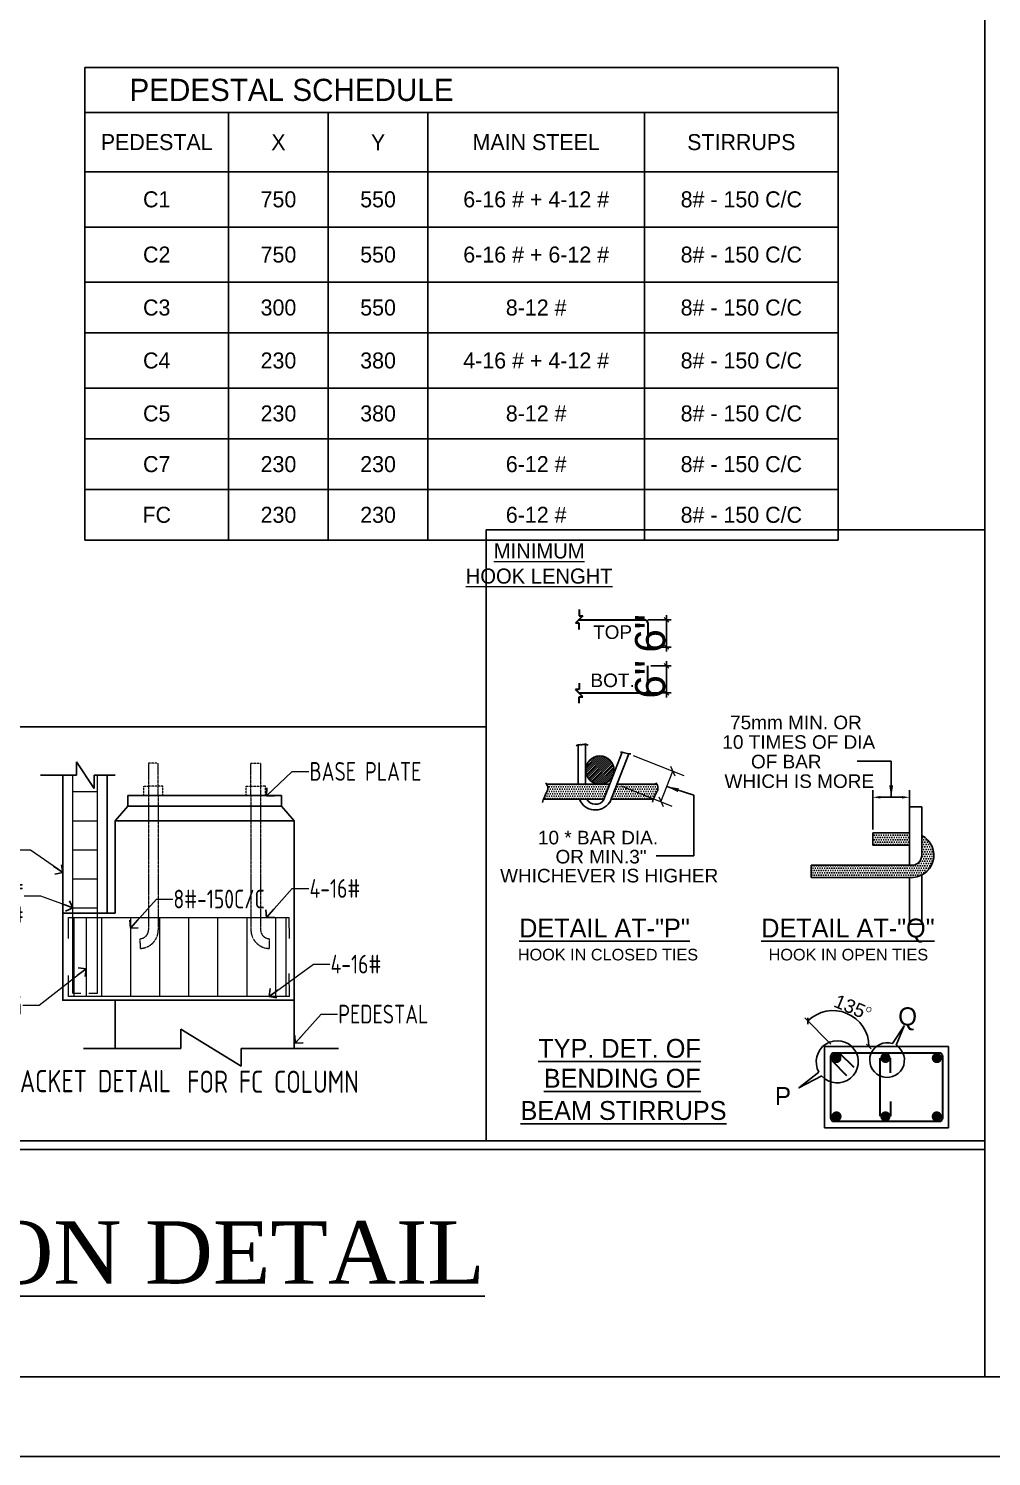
# Model space of a CAD drawing. Header units: millimetres. Extents: x 3470347 to 5996549, y -3470518 to 17149644.
# Drawn here: x 4626745 to 4654556, y 6766516 to 6807727 of the extents above; entities that cross this region are included whole.
import ezdxf

# ---------------------------------------------------------------- set-up
doc = ezdxf.new("R2010")
doc.units = ezdxf.units.MM
doc.header["$MEASUREMENT"] = 0
doc.header["$PDMODE"] = 35
doc.header["$PDSIZE"] = -5
for name, pattern in [('$AUDIT_BAD_LTYPE8', [0]), ('ACAD_ISO02W100', [15, 12, -3]), ('DASHED2', [0.375, 0.25, -0.125]), ('HIDDEN', [0.375, 0.25, -0.125])]:
    doc.linetypes.add(name, pattern=pattern)
doc.layers.get('0').update_dxf_attribs({"linetype": 'CONTINUOUS', "lineweight": 25})
doc.layers.get('DEFPOINTS').update_dxf_attribs({"linetype": 'CONTINUOUS', "lineweight": 25})
for name, color, linetype, lineweight in [('6 TEXT', 7, 'CONTINUOUS', 25), ('DIMENSION', 11, 'CONTINUOUS', 15), ('GB', 2, 'CONTINUOUS', 20), ('rDIMension', 1, 'CONTINUOUS', 18), ('rPCC DASH', 9, 'HIDDEN', 15), ('rRCC 1', 3, 'CONTINUOUS', 25), ('rRCC 2', 40, 'CONTINUOUS', 15), ('SHEET', 7, 'CONTINUOUS', 15)]:
    doc.layers.add(name, color=color, linetype=linetype, lineweight=lineweight)
doc.layers.add('GF-COL', color=12, linetype='CONTINUOUS')
doc.layers.add('see level', color=2, linetype='CONTINUOUS')
doc.styles.add('Arial', font='arial.ttf', dxfattribs={"height": 0.2})
doc.styles.add('DIM', font='geniso.shx', dxfattribs={"width": 0.85})
doc.styles.get("Standard").update_dxf_attribs({"font": ''})
doc.styles.add('style1', font='arial.ttf', dxfattribs={"height": 8})
doc.styles.add('style2', font='arial.ttf', dxfattribs={"height": 20})
doc.styles.get('Standard').set_extended_font_data('AR CENA')
doc.dimstyles.new('DSC2', dxfattribs={"dimtxt": 8, "dimasz": 3, "dimexe": 3, "dimexo": 2, "dimgap": 0.5, "dimtad": 1, "dimdec": 1, "dimzin": 3, "dimdsep": 46, "dimlunit": 4, "dimtxsty": 'style2', "dimblk": 'OBLIQUE', "dimcen": 1, "dimclrd": 45, "dimclre": 8, "dimclrt": 7, "dimadec": 0, "dimazin": 0, "dimtfac": 1, "dimtdec": 1, "dimtix": 1, "dimtmove": 1, "dimatfit": 3, "dimldrblk": 'OBLIQUE', "dimfxl": 1, "dimtolj": 1, "dimtzin": 0, "dimlwd": -1, "dimlwe": -1, "dimarcsym": 0})
doc.dimstyles.new('ST-150', dxfattribs={"dimscale": 75, "dimtxt": 3, "dimasz": 2, "dimexe": 0.18, "dimexo": 0.0625, "dimgap": 0.2, "dimtad": 0, "dimdec": 0, "dimlfac": 2, "dimzin": 0, "dimdsep": 46, "dimtxsty": 'DIM', "dimblk": 'OPEN90', "dimcen": 0.09, "dimclrd": 256, "dimclrt": 7, "dimadec": 0, "dimazin": 0, "dimtfac": 1, "dimtdec": 0, "dimtofl": 0, "dimtmove": 0, "dimatfit": 3, "dimldrblk": 'OPEN90', "dimfxl": 1, "dimtolj": 1, "dimtzin": 0, "dimlwd": -1, "dimarcsym": 0})
doc.dimstyles.get("Standard").update_dxf_attribs({"dimtxt": 0.18, "dimasz": 0.18, "dimexe": 0.18, "dimexo": 0.0625, "dimgap": 0.09, "dimtad": 0, "dimtih": 1, "dimtoh": 1, "dimdec": 4, "dimzin": 0, "dimdsep": 46, "dimtxsty": 'Standard', "dimcen": 0.09, "dimadec": 0, "dimazin": 0, "dimtfac": 1, "dimtdec": 4, "dimtofl": 0, "dimtmove": 2, "dimatfit": 3, "dimfxl": 1, "dimtolj": 1, "dimtzin": 0, "dimarcsym": 0})

# ---------------------------------------------------------------- blocks, each defined once
blk = doc.blocks.new('*T1237')
at = {"layer": 'see level', "color": 0, "linetype": 'ByBlock', "lineweight": -2}
for p, q in [((0, 0), (21759, 0)), ((0, 0), (0, -3012)), ((21759, 0), (21759, -13646)), ((0, -1302), (21759, -1302)), ((4155, -1302), (4155, -3012)), ((7032, -1302), (7032, -3012)), ((9908, -1302), (9908, -3012)), ((16165, -1302), (16165, -3012)), ((0, -3012), (21759, -3012)), ((0, -3012), (0, -13646)), ((4155, -3012), (4155, -13646)), ((7032, -3012), (7032, -13646)), ((9908, -3012), (9908, -13646)), ((16165, -3012), (16165, -13646)), ((0, -4606), (21759, -4606)), ((0, -6200), (21759, -6200)), ((0, -7663), (21759, -7663)), ((0, -9256), (21759, -9256)), ((0, -10720), (21759, -10720)), ((0, -12183), (21759, -12183)), ((0, -13646), (21759, -13646))]:
    blk.add_line(p, q, dxfattribs=at)
at = {"layer": 'see level', "color": 0, "linetype": 'ByBlock'}
for s, insert, char_height, width, attachment_point in [('     PEDESTAL SCHEDULE', (103, -651), 639.33, 21552.82, 4), ('PEDESTAL', (2077, -2157), 462.5, 3948.43, 5), ('X', (5593, -2157), 463, 2670.88, 5), ('Y', (8470, -2157), 463, 2670.88, 5), ('MAIN STEEL', (13037, -2157), 462.5, 6050.21, 5), ('STIRRUPS', (18962, -2157), 462.5, 5388.03, 5), ('C1', (2077, -3809), 462.5, 3948.43, 5), ('750', (5593, -3809), 462.5, 2670.88, 5), ('550', (8470, -3809), 462.5, 2670.88, 5), ('6-16 # + 4-12 #', (13037, -3809), 462.52, 6050.21, 5), ('8# - 150 C/C', (18962, -3809), 462.52, 5388.03, 5), ('C2', (2077, -5403), 462.5, 3948.43, 5), ('750', (5593, -5403), 462.5, 2670.88, 5), ('550', (8470, -5403), 462.5, 2670.88, 5), ('6-16 # + 6-12 #', (13037, -5403), 462.52, 6050.21, 5), ('8# - 150 C/C', (18962, -5403), 462.52, 5388.03, 5), ('C3', (2077, -6931), 462.5, 3948.43, 5), ('300', (5593, -6931), 462.5, 2670.88, 5), ('550', (8470, -6931), 462.5, 2670.88, 5), ('8-12 #', (13037, -6931), 462.5, 6050.21, 5), ('8# - 150 C/C', (18962, -6931), 462.52, 5388.03, 5), ('C4', (2077, -8460), 462.5, 3948.43, 5), ('230', (5593, -8460), 462.5, 2670.88, 5), ('380', (8470, -8460), 462.5, 2670.88, 5), ('4-16 # + 4-12 #', (13037, -8460), 462.52, 6050.21, 5), ('8# - 150 C/C', (18962, -8460), 462.52, 5388.03, 5), ('C5', (2077, -9988), 462.5, 3948.43, 5), ('230', (5593, -9988), 462.5, 2670.88, 5), ('380', (8470, -9988), 462.5, 2670.88, 5), ('8-12 #', (13037, -9988), 462.5, 6050.21, 5), ('8# - 150 C/C', (18962, -9988), 462.52, 5388.03, 5), ('C7', (2077, -11451), 462.5, 3948.43, 5), ('230', (5593, -11451), 462.5, 2670.88, 5), ('230', (8470, -11451), 462.5, 2670.88, 5), ('6-12 #', (13037, -11451), 462.5, 6050.21, 5), ('8# - 150 C/C', (18962, -11451), 462.52, 5388.03, 5), ('FC', (2077, -12914), 462.5, 3948.43, 5), ('230', (5593, -12914), 462.5, 2670.88, 5), ('230', (8470, -12914), 462.5, 2670.88, 5), ('6-12 #', (13037, -12914), 462.5, 6050.21, 5), ('8# - 150 C/C', (18962, -12914), 462.52, 5388.03, 5)]:
    blk.add_mtext(s, dxfattribs=dict(at, insert=insert, char_height=char_height, width=width, attachment_point=attachment_point))
blk = doc.blocks.new('_Oblique')
at = {"color": 0, "linetype": 'ACAD_ISO02W100', "lineweight": -2}
blk.add_line((-0.5, -0.5), (0.5, 0.5), dxfattribs=at)
blk = doc.blocks.new('*D515')
at = {"color": 8, "ltscale": 0.5}
for p, q in [((344277.72, 142366.13), (344293.1, 142366.13)), ((344279.72, 142348.13), (344293.1, 142348.13))]:
    blk.add_line(p, q, dxfattribs=at)
at = {"color": 45, "ltscale": 0.5}
for p, q in [((344290.1, 142366.13), (344290.1, 142369.13)), ((344290.1, 142348.13), (344290.1, 142366.13)), ((344290.1, 142348.13), (344290.1, 142345.13))]:
    blk.add_line(p, q, dxfattribs=at)
at = {"layer": 'DEFPOINTS', "color": 0}
for p in [(344275.72, 142366.13), (344290.1, 142366.13), (344277.72, 142348.13)]:
    blk.add_point(p, dxfattribs=at)
at = {"color": 45, "xscale": 3, "yscale": 3, "zscale": 3}
for p, rotation in [((344290.1, 142366.13), 270), ((344290.1, 142348.13), 90)]:
    blk.add_blockref('_Oblique', p, dxfattribs=dict(at, rotation=rotation))
at = {"color": 7, "insert": (344279.39, 142357.13), "char_height": 20, "attachment_point": 5, "rotation": 90, "style": 'style2'}
blk.add_mtext('\\A1;6"', dxfattribs=at)
blk = doc.blocks.new('*D516')
at = {"color": 8, "ltscale": 0.5}
for p, q in [((344279.72, 142335.67), (344293.1, 142335.67)), ((344277.72, 142317.67), (344293.1, 142317.67))]:
    blk.add_line(p, q, dxfattribs=at)
at = {"color": 45, "ltscale": 0.5}
for p, q in [((344290.1, 142335.67), (344290.1, 142338.67)), ((344290.1, 142335.67), (344290.1, 142317.67)), ((344290.1, 142317.67), (344290.1, 142314.67))]:
    blk.add_line(p, q, dxfattribs=at)
at = {"layer": 'DEFPOINTS', "color": 0}
for p in [(344277.72, 142335.67), (344275.72, 142317.67), (344290.1, 142317.67)]:
    blk.add_point(p, dxfattribs=at)
at = {"color": 45, "xscale": 3, "yscale": 3, "zscale": 3}
for p, rotation in [((344290.1, 142335.67), 270), ((344290.1, 142317.67), 90)]:
    blk.add_blockref('_Oblique', p, dxfattribs=dict(at, rotation=rotation))
at = {"color": 7, "insert": (344279.39, 142326.67), "char_height": 20, "attachment_point": 5, "rotation": 90, "style": 'style2'}
blk.add_mtext('\\A1;6"', dxfattribs=at)
blk = doc.blocks.new('_Open90')
at = {"color": 0, "linetype": 'ByBlock', "lineweight": -2}
for p, q in [((0, 0), (-1, 0)), ((-0.5, 0.5), (0, 0)), ((0, 0), (-0.5, -0.5))]:
    blk.add_line(p, q, dxfattribs=at)
blk = doc.blocks.new('T')
at = {"ltscale": 0.25}
h = blk.add_hatch(dxfattribs=at)
h.set_pattern_fill('DOTS', color=256, scale=25, style=0)
h.set_pattern_definition([(0, (364628.7036, 134455.7945), (0.78125, 1.5625), [0, -1.5625])])
h.paths.add_polyline_path([(344212.47, 142257.22), (344211.86, 142255.65), (344211.51, 142252.5), (344210.21, 142251.09), (344210.2, 142251.07), (344209.84, 142250.38), (344208.66, 142247.3), (344248.66, 142247.3), (344252.48, 142257.22)])
h.paths.add_polyline_path([(344281.43, 142247.3), (344281.46, 142247.36), (344282.39, 142250.37), (344283.03, 142251.06), (344284.47, 142254.82), (344284.46, 142255.14), (344284.33, 142255.82), (344284.07, 142256.56), (344283.74, 142257.22), (344257.22, 142257.22), (344253.29, 142247.3)])
h = blk.add_hatch(dxfattribs=at)
h.set_pattern_fill('DOTS', color=256, scale=25, style=0)
h.set_pattern_definition([(0, (364124.6097, 150003.4347), (0.78125, -1.5625), [0, -1.5625])])
h.paths.add_polyline_path([(344386.07, 142203.55), (344386.07, 142195.51), (344451.3, 142195.51), (344451.3, 142195.53, 0.82457), (344459.33, 142223.37), (344459.33, 142210.23, -0.445547), (344451.9, 142203.55)])
h.paths.add_polyline_path([(344451.3, 142216.94), (344451.3, 142224.98), (344426.8, 142224.98), (344426.8, 142216.94)])
at = {"layer": 'GF-COL'}
h = blk.add_hatch(dxfattribs=at)
h.set_pattern_fill('ANSI31', color=6, scale=7.5, style=0)
h.set_pattern_definition([(45, (220759.7722, 92928.574), (-0.6629126074, 0.6629126074), [])])
h.paths.add_polyline_path([(344236.71, 142264.79, 0.906986), (344255.3, 142266.61, 0.906986), (344236.71, 142268.43)])
at = {"color": 2, "linetype": '$AUDIT_BAD_LTYPE8', "lineweight": 30}
for p, q in [((344232.3, 142372.9), (344232.3, 142368.7)), ((344234.7, 142368.7), (344229.9, 142363.9)), ((344232.3, 142363.9), (344229.9, 142363.9)), ((344232.13, 142366.13), (344275.72, 142366.13)), ((344232.3, 142368.7), (344234.7, 142368.7)), ((344232.3, 142359.7), (344232.3, 142363.9)), ((344277.72, 142364.13), (344277.72, 142348.13)), ((344277.72, 142319.67), (344277.72, 142335.67)), ((344232.3, 142324.1), (344232.3, 142319.9)), ((344232.3, 142319.9), (344229.9, 142319.9)), ((344234.7, 142315.1), (344229.9, 142319.9)), ((344232.13, 142317.67), (344275.72, 142317.67)), ((344232.3, 142310.9), (344232.3, 142315.1)), ((344232.3, 142315.1), (344234.7, 142315.1))]:
    blk.add_line(p, q, dxfattribs=at)
at = {"color": 30, "linetype": 'Continuous', "ltscale": 0.25}
for p, q in [((344426.8, 142227.36), (344426.8, 142253.28)), ((344451.3, 142242.32), (344451.3, 142253.28))]:
    blk.add_line(p, q, dxfattribs=at)
at = {"color": 30, "ltscale": 0.25}
blk.add_line((344431.8, 142248.6), (344446.3, 142248.6), dxfattribs=at)
at = {"color": 8, "linetype": 'Continuous', "ltscale": 0.25}
blk.add_line((344399.13, 142085), (344381.74, 142102.59), dxfattribs=at)
at = {"color": 0}
for p, q in [((344394.91, 142083.57), (344477.15, 142083.57)), ((344394.91, 142029.57), (344394.91, 142083.57)), ((344477.15, 142083.57), (344477.15, 142029.57)), ((344477.15, 142029.57), (344394.91, 142029.57))]:
    blk.add_line(p, q, dxfattribs=at)
at = {"color": 2, "lineweight": 30}
for p, q in [((344414.42, 142069.54), (344404.67, 142079.4)), ((344409.72, 142064.11), (344399.97, 142073.97)), ((344431.85, 142037.45), (344431.85, 142075.69)), ((344438.66, 142066.13), (344438.66, 142075.69)), ((344438.66, 142047.01), (344438.66, 142037.45))]:
    blk.add_line(p, q, dxfattribs=at)
at = {"color": 0}
for points in [[(344442.27, 142084.34), (344447.64, 142097.2), (344439.94, 142085.42)], [(344391.19, 142066.49), (344377.89, 142056.06), (344393.02, 142063.98)]]:
    blk.add_lwpolyline(points, dxfattribs=at)
at = {"color": 2, "lineweight": 30}
blk.add_lwpolyline([(344401.4, 142079.4), (344470.66, 142079.4, -0.414214), (344472.98, 142077.09), (344472.98, 142036.06, -0.414214), (344470.66, 142033.75), (344401.4, 142033.75, -0.414214), (344399.09, 142036.06), (344399.09, 142077.09, -0.414214)], format="xyb", close=True, dxfattribs=at)
at = {"color": 2, "lineweight": 30, "const_width": 3.37}
for points in [[(344402.73, 142077.53, -1), (344402.73, 142074.17, -1)], [(344435.25, 142077.68, -1), (344435.25, 142074.31, -1)], [(344469.33, 142077.53, 1), (344469.33, 142074.17, 1)], [(344402.8, 142035.53, 1), (344402.8, 142038.89, 1)], [(344435.25, 142035.51, 1), (344435.25, 142038.88, 1)], [(344469.26, 142035.53, -1), (344469.26, 142038.89, -1)]]:
    blk.add_lwpolyline(points, format="xyb", close=True, dxfattribs=at)
at = {"color": 2, "linetype": '$AUDIT_BAD_LTYPE8', "lineweight": 30}
for centre, start, end in [((344275.72, 142364.13), 0, 90), ((344275.72, 142319.67), 270, 0)]:
    blk.add_arc(centre, 2, start, end, dxfattribs=at)
at = {"color": 45, "ltscale": 0.25}
blk.add_arc((344400.54, 142083.57), 23.74, 0, 134.67372, dxfattribs=at)
at = {"color": 0}
for centre, radius, start, end in [((344403.32, 142073.39), 13.96, 222.40884, 209.60771), ((344436.32, 142074.5), 11.5, 71.64191, 58.84078)]:
    blk.add_arc(centre, radius, start, end, dxfattribs=at)
at = {"color": 30, "ltscale": 0.25}
for points in [[(344431.8, 142249.44), (344431.8, 142247.77), (344426.8, 142248.6)], [(344446.3, 142249.44), (344446.3, 142247.77), (344451.3, 142248.6)]]:
    blk.add_solid(points, dxfattribs=at)
at = {"layer": 'DIMENSION', "color": 7, "lineweight": 9}
for p, q in [((344267.99, 142276.28), (344301.64, 142262.96)), ((344286.42, 142245.67), (344294.4, 142265.83)), ((344260.01, 142256.12), (344293.66, 142242.8))]:
    blk.add_line(p, q, dxfattribs=at)
at = {"layer": 'GF-COL', "color": 5}
for p, q in [((344231.63, 142283.29), (344231.63, 142257.22)), ((344236.51, 142283.7), (344236.51, 142257.22)), ((344248.41, 142246.63), (344260.66, 142278.48)), ((344252.46, 142245.21), (344265.2, 142277.39)), ((344426.8, 142216.94), (344426.8, 142224.98)), ((344426.8, 142224.98), (344451.3, 142224.98)), ((344426.8, 142216.94), (344451.3, 142216.94)), ((344386.07, 142195.51), (344386.07, 142203.55)), ((344386.07, 142203.55), (344452.3, 142203.55)), ((344386.07, 142195.51), (344452.3, 142195.51))]:
    blk.add_line(p, q, dxfattribs=at)
at = {"layer": 'GF-COL', "color": 3}
for p, q in [((344210.68, 142257.22), (344252.48, 142257.22)), ((344257.22, 142257.22), (344283.74, 142257.22)), ((344208.55, 142247.3), (344248.66, 142247.3)), ((344253.29, 142247.3), (344281.49, 142247.3)), ((344451.3, 142242.32), (344459.33, 142242.32)), ((344451.3, 142203.55), (344451.3, 142242.32)), ((344459.33, 142210.23), (344459.33, 142242.32)), ((344451.3, 142164.64), (344451.3, 142195.53)), ((344459.33, 142164.64), (344459.33, 142197.09)), ((344451.3, 142164.64), (344459.33, 142164.64))]:
    blk.add_line(p, q, dxfattribs=at)
at = {"layer": 'GF-COL', "color": 5}
for points in [[(344230.17, 142282.78), (344230.95, 142283.09), (344231.62, 142283.28), (344232.19, 142283.39), (344232.68, 142283.44), (344233.12, 142283.45), (344233.52, 142283.44), (344233.9, 142283.43), (344234.29, 142283.45), (344234.7, 142283.51), (344235.14, 142283.59), (344235.6, 142283.66), (344236.08, 142283.71), (344236.58, 142283.69), (344237.09, 142283.59), (344237.62, 142283.38), (344238.16, 142283.03)], [(344259.62, 142278.57), (344260.55, 142278.5), (344261.4, 142278.33), (344262.23, 142278.09), (344263.1, 142277.83), (344264.06, 142277.58), (344265.16, 142277.39), (344266.47, 142277.3)]]:
    blk.add_lwpolyline(points, dxfattribs=at)
at = {"layer": 'GF-COL', "color": 3}
for points in [[(344210.11, 142258.1), (344210.68, 142257.22), (344211.09, 142256.42), (344211.35, 142255.68), (344211.48, 142255), (344211.5, 142254.38), (344211.43, 142253.79), (344211.28, 142253.24), (344211.07, 142252.72), (344210.82, 142252.22), (344210.53, 142251.68), (344210.2, 142251.07), (344209.82, 142250.33), (344209.39, 142249.42), (344208.92, 142248.29), (344208.4, 142246.88), (344207.83, 142245.15)], [(344283.09, 142258.24), (344283.66, 142257.36), (344284.07, 142256.56), (344284.33, 142255.82), (344284.46, 142255.14), (344284.48, 142254.52), (344284.41, 142253.93), (344284.26, 142253.38), (344284.06, 142252.86), (344283.81, 142252.36), (344283.51, 142251.82), (344283.18, 142251.21), (344282.8, 142250.47), (344282.37, 142249.56), (344281.9, 142248.43), (344281.38, 142247.02), (344280.82, 142245.29)]]:
    blk.add_lwpolyline(points, dxfattribs=at)
blk.add_circle((344245.92, 142266.61), 9.38, dxfattribs=at)
at = {"layer": 'GF-COL', "color": 5}
for centre, radius, start, end in [((344242.9, 142251.58), 11.38, 202.10689, 325.99255), ((344243.07, 142250.58), 6.64, 209.65943, 323.49375), ((344452.61, 142210.23), 14.76, 263.92748, 62.91109), ((344452.61, 142210.23), 6.72, 263.92748, 0)]:
    blk.add_arc(centre, radius, start, end, dxfattribs=at)
at = {"color": 45, "ltscale": 0.25, "xscale": 3, "yscale": 3, "zscale": 3}
for p, rotation in [((344383.85, 142100.46), 224.6737227689025), ((344424.28, 142083.57), 269.9999999999971)]:
    blk.add_blockref('_Oblique', p, dxfattribs=dict(at, rotation=rotation))
at = {"layer": 'DIMENSION', "color": 7, "lineweight": 9, "xscale": 5, "yscale": 5, "zscale": 5}
for p, rotation in [((344294.4, 142265.83), 68.40519299391956), ((344286.42, 142245.67), 248.4051929939196)]:
    blk.add_blockref('_Oblique', p, dxfattribs=dict(at, rotation=rotation))
at = {"color": 72, "linetype": '$AUDIT_BAD_LTYPE8', "lineweight": 18, "insert": (344254.38, 142416.78, -4252.9), "char_height": 10, "attachment_point": 3}
blk.add_mtext('\\pxqc;{\\LMINIMUM \\PHOOK LENGHT}', dxfattribs=at)
at = {"color": 7, "ltscale": 0.25, "attachment_point": 5, "rotation": 337.33686, "style": 'style2'}
for s, insert, char_height in [('\\A1;135', (344411.65, 142110.19), 9), ('\\A1;O', (344424.25, 142107.99), 3.5)]:
    blk.add_mtext(s, dxfattribs=dict(at, insert=insert, char_height=char_height))
at = {"layer": '6 TEXT', "color": 72, "style": 'style1'}
for s, height, p in [('75mm MIN. OR', 9, (344332.26, 142293.66)), ('10 TIMES OF DIA', 9, (344327.15, 142280.69)), ('OF BAR', 9, (344346.11, 142267.73)), ('WHICH IS MORE', 9, (344328.53, 142254.77)), ('10 * BAR DIA.', 9, (344204.9, 142217.4)), ('OR MIN.3"', 9, (344216.55, 142204.77)), ('WHICHEVER IS HIGHER', 9, (344179.82, 142192.19)), ('HOOK IN CLOSED TIES', 7.695, (344191.61, 142140.52)), ('HOOK IN OPEN TIES', 7.695, (344357.83, 142140.52))]:
    blk.add_text(s, height=height, dxfattribs=at).set_placement(p)
at = {"layer": '6 TEXT', "color": 8}
for s, p in [('%%UDETAIL AT-"P"', (344192.46, 142155.73)), ('%%UDETAIL AT-"Q"', (344352.91, 142155.73)), ('%%UTYP. DET. OF', (344205.13, 142076.05)), ('%%UBENDING OF', (344208.76, 142056.24)), ('%%UBEAM STIRRUPS', (344193.34, 142034.88))]:
    blk.add_text(s, height=12.5, dxfattribs=at).set_placement(p)
at = {"layer": '6 TEXT', "color": 4}
for s, p in [('Q', (344443.7, 142097.46)), ('P', (344361.98, 142044.68))]:
    blk.add_text(s, height=12, dxfattribs=at).set_placement(p)
at = {"layer": '6 TEXT', "color": 72, "char_height": 9, "attachment_point": 8, "style": 'style1'}
for s, insert in [('TOP', (344254.38, 142353.36, 4497.41)), ('BOT.', (344254.38, 142321.44, 4497.41))]:
    blk.add_mtext(s, dxfattribs=dict(at, insert=insert))
at = {"ltscale": 0.5}
for base, p1, p2, angle, picture, middle in [((344290.1, 142366.13), (344277.72, 142348.13), (344275.72, 142366.13), 90, '*D515', (344279.39, 142357.13)), ((344290.1, 142317.67), (344277.72, 142335.67), (344275.72, 142317.67), 270, '*D516', (344279.39, 142326.67))]:
    dim = blk.add_linear_dim(base=base, p1=p1, p2=p2, angle=angle, text='6"', dimstyle='DSC2', dxfattribs=at)
    dim.commit()
    dim.dimension.update_dxf_attribs({"geometry": picture, "text_midpoint": middle})
at = {"color": 30, "linetype": '$AUDIT_BAD_LTYPE8'}
for points in [[(344439.05, 142248.6), (344439.05, 142272.41), (344416.41, 142272.41)], [(344290.41, 142255.75), (344308.26, 142249.89), (344308.26, 142209.79), (344283.36, 142209.79)]]:
    blk.add_leader(points, dimstyle='Standard', override={"dimasz": 8, "dimgap": 0.75}, dxfattribs=at)
blk = doc.blocks.new('BTR')
at = {"layer": 'GB', "color": 2, "linetype": 'ByBlock'}
for p, q in [((19000, -1364320), (19000, -1361407)), ((19330, -1364320), (19330, -1361407)), ((19000, -1361626), (19330, -1361626)), ((19000, -1362015), (19330, -1362015)), ((19000, -1362403), (19330, -1362403)), ((19000, -1362792), (19330, -1362792)), ((19000, -1363181), (19330, -1363181)), ((19000, -1364320), (19110, -1364320)), ((19217, -1364320), (19330, -1364320))]:
    blk.add_line(p, q, dxfattribs=at)
at = {"layer": 'GB', "color": 1, "linetype": 'ByBlock'}
for p, q in [((18942, -1363310), (21897, -1363310)), ((18945, -1363591), (18942, -1363310)), ((19015, -1363310), (19015, -1364366)), ((19180, -1363310), (19180, -1364366)), ((19384, -1363310), (19384, -1364366)), ((19772, -1363310), (19772, -1364366)), ((20161, -1363310), (20161, -1364366)), ((20550, -1363310), (20550, -1364366)), ((20939, -1363310), (20939, -1364366)), ((21328, -1363310), (21328, -1364366)), ((21716, -1363310), (21716, -1364366)), ((21853, -1363310), (21853, -1364366)), ((21900, -1363591), (21897, -1363310)), ((18945, -1364366), (18942, -1364085)), ((21900, -1364366), (21897, -1364057)), ((21900, -1364366), (18945, -1364366))]:
    blk.add_line(p, q, dxfattribs=at)
at = {"layer": 'rPCC DASH'}
for p, q in [((20145, -1361246), (20015, -1361246)), ((21385, -1361246), (21515, -1361246)), ((19951, -1361680), (19951, -1361551)), ((19951, -1361551), (20015, -1361551)), ((20145, -1361551), (20015, -1361551)), ((20208, -1361551), (20145, -1361551)), ((20208, -1361680), (20208, -1361551)), ((21321, -1361680), (21321, -1361551)), ((21321, -1361551), (21385, -1361551)), ((21385, -1361551), (21515, -1361551)), ((21578, -1361551), (21515, -1361551)), ((21578, -1361680), (21578, -1361551))]:
    blk.add_line(p, q, dxfattribs=at)
at = {"layer": 'rPCC DASH', "linetype": 'DASHED2', "ltscale": 0.35}
for p, q in [((20015, -1361246), (20015, -1361680)), ((20145, -1361680), (20145, -1361246)), ((21385, -1361680), (21385, -1361246)), ((21515, -1361246), (21515, -1361680)), ((20015, -1361680), (20015, -1363474)), ((20145, -1361680), (20145, -1363474)), ((21385, -1361680), (21385, -1363474)), ((21515, -1361680), (21515, -1363474)), ((19899, -1363593), (19902, -1363722)), ((21631, -1363593), (21628, -1363722))]:
    blk.add_line(p, q, dxfattribs=at)
for centre, radius, start, end in [((19896, -1363474), 119, 271.3206, 0), ((19896, -1363474), 249, 271.3206, 0), ((21634, -1363474), 249, 180, 268.6794), ((21634, -1363474), 119, 180, 268.6794)]:
    blk.add_arc(centre, radius, start, end, dxfattribs=at)
at = {"layer": 'rRCC 1'}
for p, q in [((19285, -1361586), (19050, -1361228)), ((19050, -1361407), (19050, -1361228)), ((18569, -1361407), (19050, -1361407)), ((18867, -1363250), (18867, -1361407)), ((19285, -1361407), (19566, -1361407)), ((19285, -1361586), (19285, -1361407)), ((19463, -1363250), (19463, -1361407)), ((19566, -1363250), (19566, -1362017)), ((19566, -1362017), (21964, -1362017)), ((21964, -1363250), (21964, -1362017)), ((19463, -1363250), (19566, -1363250)), ((21964, -1365062), (21964, -1363250)), ((19463, -1364416), (21964, -1364416)), ((19566, -1364416), (19566, -1365062)), ((21256, -1365297), (20448, -1364802)), ((20448, -1365062), (20448, -1364802)), ((19145, -1365062), (20448, -1365062)), ((21256, -1365062), (22558, -1365062)), ((21256, -1365297), (21256, -1365062))]:
    blk.add_line(p, q, dxfattribs=at)
at = {"layer": 'rRCC 1', "color": 0}
for p, q in [((19566, -1362017), (19737, -1361820)), ((21792, -1361820), (21964, -1362017))]:
    blk.add_line(p, q, dxfattribs=at)
blk.add_lwpolyline([(19737, -1361680), (21792, -1361680), (21792, -1361820), (19737, -1361820)], close=True, dxfattribs=at)
at = {"layer": 'rRCC 1'}
blk.add_lwpolyline([(19463, -1364416), (18867, -1364416), (18867, -1363250), (19463, -1363250)], dxfattribs=at)
at = {"layer": 'rDIMension', "color": 7, "char_height": 250, "attachment_point": 6, "style": 'DIM'}
for s, insert in [('\\A1;FC 230X230', (18207, -1362411)), ('\\A1;3-8# RING', (18320, -1364486))]:
    blk.add_mtext(s, dxfattribs=dict(at, insert=insert))
at = {"layer": 'rDIMension', "color": 7, "insert": (18342, -1363022), "char_height": 220, "attachment_point": 6, "line_spacing_factor": 0.681818, "style": 'DIM'}
blk.add_mtext('\\A1;VERTICAL\\PREINFORCEMENT\\P6-12#', dxfattribs=at)
at = {"layer": 'rRCC 2', "color": 7, "attachment_point": 4, "style": 'DIM'}
for s, insert, char_height in [('\\A1;BASE PLATE', (22169, -1361356), 250), ('\\A1;4-16#', (22169, -1362921), 250), ('\\A1;8#-150C/C', (20348, -1363063), 250), ('\\A1;4-16#', (22451, -1363933), 250), ('\\A1;PEDESTAL ', (22554, -1364602), 250), ('\\A1;BRACKET DETAIL', (17912, -1365498), 297.65), ('\\A1;FOR FC COLUMN ', (20532, -1365506), 297.65)]:
    blk.add_mtext(s, dxfattribs=dict(at, insert=insert, char_height=char_height))
at = {"layer": 'rRCC 2', "annotation_type": 0, "has_hookline": 1, "hookline_direction": 0}
for points in [[(21593, -1361681), (21939, -1361356), (22159, -1361356)], [(19772, -1363453), (20119, -1363063), (20339, -1363063)], [(21593, -1363311), (21939, -1362921), (22159, -1362921)], [(21627, -1364366), (22222, -1363933), (22441, -1363933)], [(21978, -1364992), (22325, -1364602), (22544, -1364602)]]:
    blk.add_leader(points, dimstyle='ST-150', dxfattribs=at)
at = {"layer": 'rRCC 2', "annotation_type": 0, "has_hookline": 1, "hookline_direction": 0, "horizontal_direction": (-1, 0, 0)}
for points in [[(18867, -1362709), (18436, -1362411), (18216, -1362411)], [(19000, -1363181), (18571, -1363022), (18352, -1363022)], [(19180, -1363995), (18549, -1364486), (18330, -1364486)]]:
    blk.add_leader(points, dimstyle='ST-150', dxfattribs=at)

msp = doc.modelspace()

# ---------------------------------------------------------------- linework, layer by layer
at = {"lineweight": 25}
for p, q in [((4571625.49, 6775628.95, 0), (4654362.87, 6775628.95, 0)), ((4571625.49, 6775374.11, 0), (4654362.87, 6775374.11, 0))]:
    msp.add_line(p, q, dxfattribs=at)
at = {"color": 192, "lineweight": 25, "elevation": 0}
msp.add_lwpolyline([(4569321.82, 6766516.02), (4690264.21, 6766516.02), (4690264.21, 6852030.93), (4569321.82, 6852030.93)], close=True, dxfattribs=at)
at = {"lineweight": 25, "elevation": 0}
for points in [[(4674982.55, 6768815.37), (4654362.87, 6768815.37), (4654362.87, 6849731.58), (4674982.55, 6849731.58)], [(4639965.09, 6775628.95), (4654362.87, 6775628.95), (4654362.87, 6793257.31), (4639965.09, 6793257.31)], [(4619968.18, 6775628.95), (4639965.09, 6775628.95), (4639965.09, 6787572.49), (4619968.18, 6787572.49)]]:
    msp.add_lwpolyline(points, close=True, dxfattribs=at)
at = {"layer": 'SHEET', "color": 220, "lineweight": 25, "elevation": 0}
msp.add_lwpolyline([(4571625.49, 6768815.37), (4687960.54, 6768815.37), (4687960.54, 6849731.58), (4571625.49, 6849731.58)], close=True, dxfattribs=at)

# ---------------------------------------------------------------- block references
msp.add_blockref('*T1237', (4628369.84, 6806603.71))
at = {"color": 1, "ltscale": 0.5, "xscale": 43.57243861428474, "yscale": 43.57243861428474, "zscale": 43.57243861428474}
msp.add_blockref('T', (-10356389.2, 587422.14, 0), dxfattribs=at)
at = {"color": 3, "linetype": 'ByBlock', "xscale": 2.158045991868163, "yscale": 2.158045991868163, "zscale": 2.158045991868163}
msp.add_blockref('BTR', (4587018.14, 9724155.28, 0), dxfattribs=at)

# ---------------------------------------------------------------- texts
at = {"color": 7, "lineweight": 25, "insert": (4612359.81, 6772387.97, 0), "char_height": 1800, "width": 95346.0759, "attachment_point": 5, "style": 'Arial'}
msp.add_mtext('{\\ftimes new roman|b0|i0|c0|p0;\\LFOUNDATION LAYOUT & SECTION DETAIL }', dxfattribs=at)

doc.saveas('drawing.dxf')
